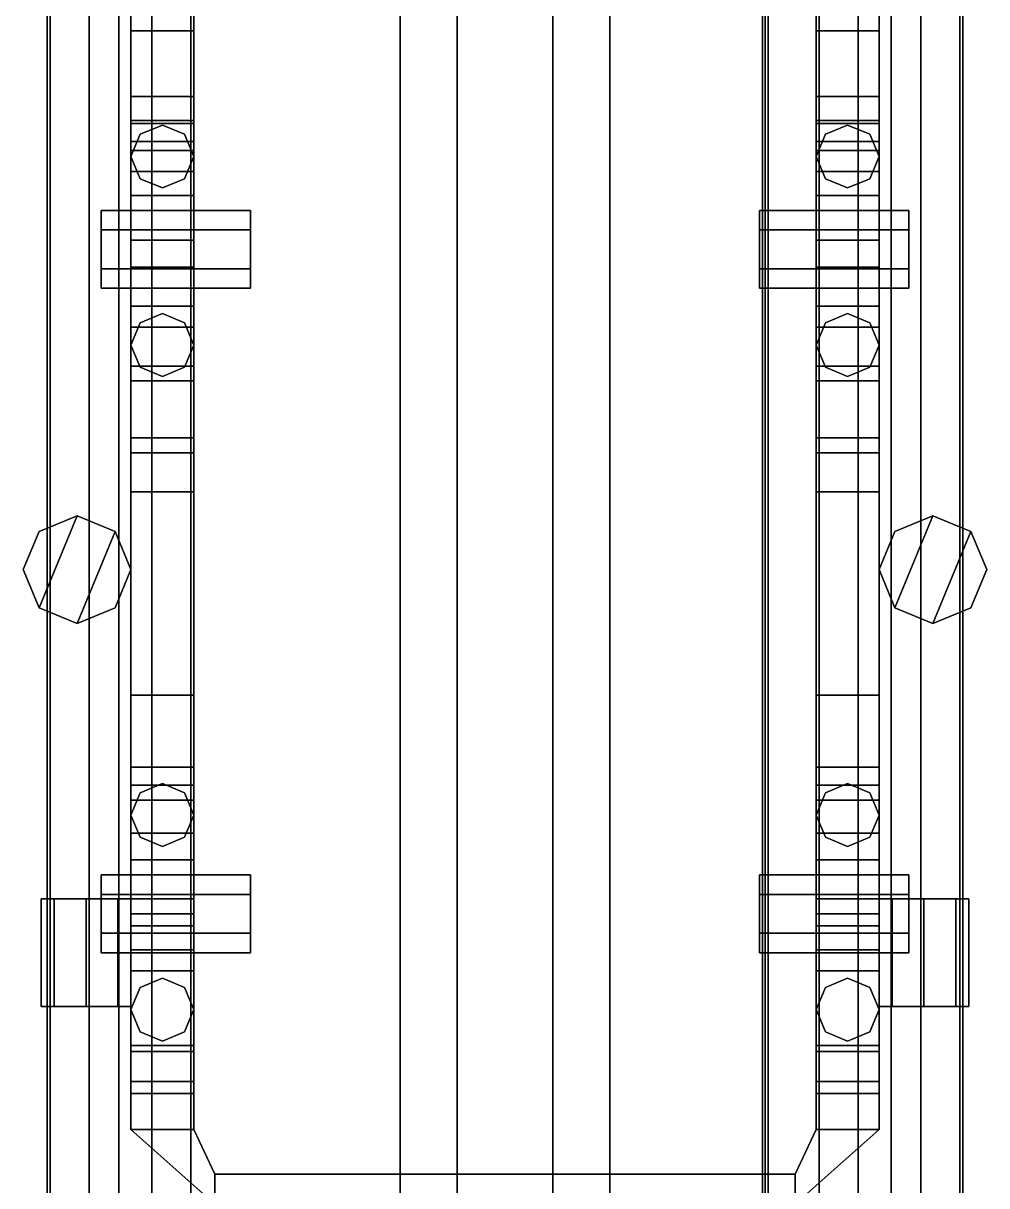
# Model space of a CAD drawing. Extents: x -1.7 to 1.7, y -9.7 to 9.6.
# Drawn here: x -1.61 to 1.61, y 2.002 to 5.885 of the extents above; entities that cross this region are included whole.
import ezdxf

# ---------------------------------------------------------------- set-up
doc = ezdxf.new("R2010")
doc.units = 0
doc.layers.get('0').update_dxf_attribs({"linetype": 'CONTINUOUS'})
doc.layers.add('BOGIE', color=5, linetype='CONTINUOUS')
doc.layers.add('ROOF', color=1, linetype='CONTINUOUS')

msp = doc.modelspace()

# ---------------------------------------------------------------- linework, layer by layer
for points in [[(-1.53, -6.93, 4.07), (-1.53, 6.88, 4.07), (-1.53, 8.67, 1.35), (-1.53, -8.72, 1.35)], [(1.53, -8.72, 1.35), (1.53, 8.67, 1.35), (1.53, 6.88, 4.07), (1.53, -6.93, 4.07)], [(-1.25, 6.89, 0.41), (-1.25, 5.77, 0.41), (-1.25, 5.86, 0.59), (-1.25, 6.79, 0.59)], [(-1.04, 5.86, 0.59), (-1.04, 5.77, 0.41), (-1.04, 6.89, 0.41), (-1.04, 6.79, 0.59)], [(1.04, 6.89, 0.41), (1.04, 5.77, 0.41), (1.04, 5.86, 0.59), (1.04, 6.79, 0.59)], [(1.25, 5.86, 0.59), (1.25, 5.77, 0.41), (1.25, 6.89, 0.41), (1.25, 6.79, 0.59)], [(-1.25, 6.79, 0.59), (-1.25, 5.86, 0.59), (-1.04, 5.86, 0.59), (-1.04, 6.79, 0.59)], [(1.04, 6.79, 0.59), (1.04, 5.86, 0.59), (1.25, 5.86, 0.59), (1.25, 6.79, 0.59)], [(-1.25, 5.77, 0.41), (-1.25, 5.6, 0.64), (-1.25, 5.55, 0.8), (-1.25, 5.86, 0.59)], [(-1.25, 5.86, 0.59), (-1.25, 5.55, 0.8), (-1.04, 5.55, 0.8), (-1.04, 5.86, 0.59)], [(-1.04, 5.55, 0.8), (-1.04, 5.6, 0.64), (-1.04, 5.77, 0.41), (-1.04, 5.86, 0.59)], [(1.04, 5.77, 0.41), (1.04, 5.6, 0.64), (1.04, 5.55, 0.8), (1.04, 5.86, 0.59)], [(1.04, 5.86, 0.59), (1.04, 5.55, 0.8), (1.25, 5.55, 0.8), (1.25, 5.86, 0.59)], [(1.25, 5.55, 0.8), (1.25, 5.6, 0.64), (1.25, 5.77, 0.41), (1.25, 5.86, 0.59)], [(-1.25, 5.6, 0.64), (-1.25, 5.52, 0.7), (-1.25, 5.49, 0.8), (-1.25, 5.55, 0.8)], [(-1.04, 5.49, 0.8), (-1.04, 5.52, 0.7), (-1.04, 5.6, 0.64), (-1.04, 5.55, 0.8)], [(1.04, 5.6, 0.64), (1.04, 5.52, 0.7), (1.04, 5.49, 0.8), (1.04, 5.55, 0.8)], [(1.25, 5.49, 0.8), (1.25, 5.52, 0.7), (1.25, 5.6, 0.64), (1.25, 5.55, 0.8)], [(-1.25, 5.56, 0.37), (-1.25, 5.31, 0.37), (-1.04, 5.31, 0.37), (-1.04, 5.56, 0.37)], [(-1.04, 5.56, 0.37), (-1.04, 5.56, 0.3), (-1.25, 5.56, 0.3), (-1.25, 5.56, 0.37)], [(-1.25, 5.56, 0.3), (-1.25, 5.31, 0.18), (-1.25, 5.31, 0.37), (-1.25, 5.56, 0.37)], [(-1.04, 5.31, 0.37), (-1.04, 5.31, 0.18), (-1.04, 5.56, 0.3), (-1.04, 5.56, 0.37)], [(1.04, 5.56, 0.3), (1.04, 5.31, 0.18), (1.04, 5.31, 0.37), (1.04, 5.56, 0.37)], [(1.25, 5.56, 0.37), (1.25, 5.56, 0.3), (1.04, 5.56, 0.3), (1.04, 5.56, 0.37)], [(1.04, 5.56, 0.37), (1.04, 5.31, 0.37), (1.25, 5.31, 0.37), (1.25, 5.56, 0.37)], [(1.25, 5.31, 0.37), (1.25, 5.31, 0.18), (1.25, 5.56, 0.3), (1.25, 5.56, 0.37)], [(-1.25, 5.55, 0.8), (-1.25, 5.49, 0.8), (-1.04, 5.49, 0.8), (-1.04, 5.55, 0.8)], [(-1.25, 5.52, 0.7), (-1.25, 5.39, 0.7), (-1.25, 5.39, 0.75), (-1.25, 5.49, 0.8)], [(-1.145, 5.545, 0.37), (-1.2192, 5.5142, 0.37), (-1.2192, 5.5142, 0.7), (-1.145, 5.545, 0.7)], [(-1.0708, 5.5142, 0.37), (-1.145, 5.545, 0.37), (-1.145, 5.545, 0.7), (-1.0708, 5.5142, 0.7)], [(-1.04, 5.39, 0.75), (-1.04, 5.39, 0.7), (-1.04, 5.52, 0.7), (-1.04, 5.49, 0.8)], [(1.04, 5.55, 0.8), (1.04, 5.49, 0.8), (1.25, 5.49, 0.8), (1.25, 5.55, 0.8)], [(1.04, 5.52, 0.7), (1.04, 5.39, 0.7), (1.04, 5.39, 0.75), (1.04, 5.49, 0.8)], [(1.145, 5.545, 0.37), (1.0708, 5.5142, 0.37), (1.0708, 5.5142, 0.7), (1.145, 5.545, 0.7)], [(1.2192, 5.5142, 0.37), (1.145, 5.545, 0.37), (1.145, 5.545, 0.7), (1.2192, 5.5142, 0.7)], [(1.25, 5.39, 0.75), (1.25, 5.39, 0.7), (1.25, 5.52, 0.7), (1.25, 5.49, 0.8)], [(-1.2192, 5.5142, 0.37), (-1.25, 5.44, 0.37), (-1.25, 5.44, 0.7), (-1.2192, 5.5142, 0.7)], [(-1.25, 5.49, 0.8), (-1.25, 5.39, 0.75), (-1.04, 5.39, 0.75), (-1.04, 5.49, 0.8)], [(-1.04, 5.44, 0.37), (-1.0708, 5.5142, 0.37), (-1.0708, 5.5142, 0.7), (-1.04, 5.44, 0.7)], [(1.0708, 5.5142, 0.37), (1.04, 5.44, 0.37), (1.04, 5.44, 0.7), (1.0708, 5.5142, 0.7)], [(1.04, 5.49, 0.8), (1.04, 5.39, 0.75), (1.25, 5.39, 0.75), (1.25, 5.49, 0.8)], [(1.25, 5.44, 0.37), (1.2192, 5.5142, 0.37), (1.2192, 5.5142, 0.7), (1.25, 5.44, 0.7)], [(-1.25, 5.44, 0.37), (-1.2192, 5.3658, 0.37), (-1.2192, 5.3658, 0.7), (-1.25, 5.44, 0.7)], [(-1.0708, 5.3658, 0.37), (-1.04, 5.44, 0.37), (-1.04, 5.44, 0.7), (-1.0708, 5.3658, 0.7)], [(1.04, 5.44, 0.37), (1.0708, 5.3658, 0.37), (1.0708, 5.3658, 0.7), (1.04, 5.44, 0.7)], [(1.2192, 5.3658, 0.37), (1.25, 5.44, 0.37), (1.25, 5.44, 0.7), (1.2192, 5.3658, 0.7)], [(-1.25, 5.39, 0.75), (-1.25, 5.39, 0.7), (-1.04, 5.39, 0.7), (-1.04, 5.39, 0.75)], [(-1.2192, 5.3658, 0.37), (-1.145, 5.335, 0.37), (-1.145, 5.335, 0.7), (-1.2192, 5.3658, 0.7)], [(-1.145, 5.335, 0.37), (-1.0708, 5.3658, 0.37), (-1.0708, 5.3658, 0.7), (-1.145, 5.335, 0.7)], [(1.04, 5.39, 0.75), (1.04, 5.39, 0.7), (1.25, 5.39, 0.7), (1.25, 5.39, 0.75)], [(1.0708, 5.3658, 0.37), (1.145, 5.335, 0.37), (1.145, 5.335, 0.7), (1.0708, 5.3658, 0.7)], [(1.145, 5.335, 0.37), (1.2192, 5.3658, 0.37), (1.2192, 5.3658, 0.7), (1.145, 5.335, 0.7)], [(-1.25, 5.31, 0.37), (-1.25, 5.16, 0.29), (-1.04, 5.16, 0.29), (-1.04, 5.31, 0.37)], [(-1.25, 5.31, 0.18), (-1.25, 5.19, 0.12), (-1.25, 5.16, 0.29), (-1.25, 5.31, 0.37)], [(-1.04, 5.16, 0.29), (-1.04, 5.19, 0.12), (-1.04, 5.31, 0.18), (-1.04, 5.31, 0.37)], [(1.04, 5.31, 0.18), (1.04, 5.19, 0.12), (1.04, 5.16, 0.29), (1.04, 5.31, 0.37)], [(1.04, 5.31, 0.37), (1.04, 5.16, 0.29), (1.25, 5.16, 0.29), (1.25, 5.31, 0.37)], [(1.25, 5.16, 0.29), (1.25, 5.19, 0.12), (1.25, 5.31, 0.18), (1.25, 5.31, 0.37)], [(-1.35, 5.195, 0.3974), (-1.35, 5.26, 0.51), (-0.85, 5.26, 0.51), (-0.85, 5.195, 0.3974)], [(-1.35, 5.195, 0.3974), (-1.35, 5.065, 0.3974), (-1.35, 5, 0.51), (-1.35, 5.26, 0.51)], [(-1.35, 5.26, 0.51), (-1.35, 5.195, 0.6226), (-0.85, 5.195, 0.6226), (-0.85, 5.26, 0.51)], [(-1.35, 5.26, 0.51), (-1.35, 5, 0.51), (-1.35, 5.065, 0.6226), (-1.35, 5.195, 0.6226)], [(0.85, 5.195, 0.3974), (0.85, 5.26, 0.51), (1.35, 5.26, 0.51), (1.35, 5.195, 0.3974)], [(0.85, 5.26, 0.51), (0.85, 5.195, 0.6226), (1.35, 5.195, 0.6226), (1.35, 5.26, 0.51)], [(1.35, 5.26, 0.51), (1.35, 5, 0.51), (1.35, 5.065, 0.3974), (1.35, 5.195, 0.3974)], [(1.35, 5.195, 0.6226), (1.35, 5.065, 0.6226), (1.35, 5, 0.51), (1.35, 5.26, 0.51)], [(-1.35, 5.065, 0.3974), (-1.35, 5.195, 0.3974), (-0.85, 5.195, 0.3974), (-0.85, 5.065, 0.3974)], [(-1.35, 5.195, 0.6226), (-1.35, 5.065, 0.6226), (-0.85, 5.065, 0.6226), (-0.85, 5.195, 0.6226)], [(-1.25, 5.19, 0.12), (-1.25, 5.05, 0.12), (-1.25, 5.07, 0.29), (-1.25, 5.16, 0.29)], [(-1.04, 5.07, 0.29), (-1.04, 5.05, 0.12), (-1.04, 5.19, 0.12), (-1.04, 5.16, 0.29)], [(0.85, 5.065, 0.3974), (0.85, 5.195, 0.3974), (1.35, 5.195, 0.3974), (1.35, 5.065, 0.3974)], [(0.85, 5.195, 0.6226), (0.85, 5.065, 0.6226), (1.35, 5.065, 0.6226), (1.35, 5.195, 0.6226)], [(1.04, 5.19, 0.12), (1.04, 5.05, 0.12), (1.04, 5.07, 0.29), (1.04, 5.16, 0.29)], [(1.25, 5.07, 0.29), (1.25, 5.05, 0.12), (1.25, 5.19, 0.12), (1.25, 5.16, 0.29)], [(-1.25, 5.16, 0.29), (-1.25, 5.07, 0.29), (-1.04, 5.07, 0.29), (-1.04, 5.16, 0.29)], [(1.04, 5.16, 0.29), (1.04, 5.07, 0.29), (1.25, 5.07, 0.29), (1.25, 5.16, 0.29)], [(-1.35, 5, 0.51), (-1.35, 5.065, 0.3974), (-0.85, 5.065, 0.3974), (-0.85, 5, 0.51)], [(-1.35, 5.065, 0.6226), (-1.35, 5, 0.51), (-0.85, 5, 0.51), (-0.85, 5.065, 0.6226)], [(-1.25, 5.07, 0.29), (-1.25, 4.94, 0.37), (-1.04, 4.94, 0.37), (-1.04, 5.07, 0.29)], [(-1.25, 5.05, 0.12), (-1.25, 4.84, 0.23), (-1.25, 4.94, 0.37), (-1.25, 5.07, 0.29)], [(-1.04, 4.94, 0.37), (-1.04, 4.84, 0.23), (-1.04, 5.05, 0.12), (-1.04, 5.07, 0.29)], [(0.85, 5, 0.51), (0.85, 5.065, 0.3974), (1.35, 5.065, 0.3974), (1.35, 5, 0.51)], [(0.85, 5.065, 0.6226), (0.85, 5, 0.51), (1.35, 5, 0.51), (1.35, 5.065, 0.6226)], [(1.04, 5.05, 0.12), (1.04, 4.84, 0.23), (1.04, 4.94, 0.37), (1.04, 5.07, 0.29)], [(1.04, 5.07, 0.29), (1.04, 4.94, 0.37), (1.25, 4.94, 0.37), (1.25, 5.07, 0.29)], [(1.25, 4.94, 0.37), (1.25, 4.84, 0.23), (1.25, 5.05, 0.12), (1.25, 5.07, 0.29)], [(-1.25, 4.94, 0.37), (-1.25, 4.69, 0.37), (-1.04, 4.69, 0.37), (-1.04, 4.94, 0.37)], [(-1.25, 4.84, 0.23), (-1.25, 4.69, 0.23), (-1.25, 4.69, 0.37), (-1.25, 4.94, 0.37)], [(-1.04, 4.69, 0.37), (-1.04, 4.69, 0.23), (-1.04, 4.84, 0.23), (-1.04, 4.94, 0.37)], [(1.04, 4.84, 0.23), (1.04, 4.69, 0.23), (1.04, 4.69, 0.37), (1.04, 4.94, 0.37)], [(1.04, 4.94, 0.37), (1.04, 4.69, 0.37), (1.25, 4.69, 0.37), (1.25, 4.94, 0.37)], [(1.25, 4.69, 0.37), (1.25, 4.69, 0.23), (1.25, 4.84, 0.23), (1.25, 4.94, 0.37)], [(-1.145, 4.915, 0.37), (-1.2192, 4.8842, 0.37), (-1.2192, 4.8842, 0.57), (-1.145, 4.915, 0.57)], [(-1.0708, 4.8842, 0.37), (-1.145, 4.915, 0.37), (-1.145, 4.915, 0.57), (-1.0708, 4.8842, 0.57)], [(1.145, 4.915, 0.37), (1.0708, 4.8842, 0.37), (1.0708, 4.8842, 0.57), (1.145, 4.915, 0.57)], [(1.2192, 4.8842, 0.37), (1.145, 4.915, 0.37), (1.145, 4.915, 0.57), (1.2192, 4.8842, 0.57)], [(-1.2192, 4.8842, 0.37), (-1.25, 4.81, 0.37), (-1.25, 4.81, 0.57), (-1.2192, 4.8842, 0.57)], [(-1.04, 4.87, 0.63), (-1.04, 4.87, 0.57), (-1.25, 4.87, 0.57), (-1.25, 4.87, 0.63)], [(-1.04, 4.74, 0.69), (-1.04, 4.87, 0.63), (-1.25, 4.87, 0.63), (-1.25, 4.74, 0.69)], [(-1.25, 4.87, 0.63), (-1.25, 4.87, 0.57), (-1.25, 4.71, 0.57), (-1.25, 4.74, 0.69)], [(-1.04, 4.81, 0.37), (-1.0708, 4.8842, 0.37), (-1.0708, 4.8842, 0.57), (-1.04, 4.81, 0.57)], [(-1.04, 4.71, 0.57), (-1.04, 4.87, 0.57), (-1.04, 4.87, 0.63), (-1.04, 4.74, 0.69)], [(1.0708, 4.8842, 0.37), (1.04, 4.81, 0.37), (1.04, 4.81, 0.57), (1.0708, 4.8842, 0.57)], [(1.25, 4.74, 0.69), (1.25, 4.87, 0.63), (1.04, 4.87, 0.63), (1.04, 4.74, 0.69)], [(1.25, 4.87, 0.63), (1.25, 4.87, 0.57), (1.04, 4.87, 0.57), (1.04, 4.87, 0.63)], [(1.04, 4.87, 0.63), (1.04, 4.87, 0.57), (1.04, 4.71, 0.57), (1.04, 4.74, 0.69)], [(1.25, 4.81, 0.37), (1.2192, 4.8842, 0.37), (1.2192, 4.8842, 0.57), (1.25, 4.81, 0.57)], [(1.25, 4.71, 0.57), (1.25, 4.87, 0.57), (1.25, 4.87, 0.63), (1.25, 4.74, 0.69)], [(-1.25, 4.81, 0.37), (-1.2192, 4.7358, 0.37), (-1.2192, 4.7358, 0.57), (-1.25, 4.81, 0.57)], [(-1.0708, 4.7358, 0.37), (-1.04, 4.81, 0.37), (-1.04, 4.81, 0.57), (-1.0708, 4.7358, 0.57)], [(1.04, 4.81, 0.37), (1.0708, 4.7358, 0.37), (1.0708, 4.7358, 0.57), (1.04, 4.81, 0.57)], [(1.2192, 4.7358, 0.37), (1.25, 4.81, 0.37), (1.25, 4.81, 0.57), (1.2192, 4.7358, 0.57)], [(-1.25, 4.74, 0.69), (-1.25, 4.71, 0.57), (-1.25, 4.59, 0.38), (-1.25, 4.45, 0.56)], [(-1.04, 4.45, 0.56), (-1.04, 4.74, 0.69), (-1.25, 4.74, 0.69), (-1.25, 4.45, 0.56)], [(-1.04, 4.59, 0.38), (-1.04, 4.71, 0.57), (-1.04, 4.74, 0.69), (-1.04, 4.45, 0.56)], [(1.04, 4.74, 0.69), (1.04, 4.71, 0.57), (1.04, 4.59, 0.38), (1.04, 4.45, 0.56)], [(1.25, 4.45, 0.56), (1.25, 4.74, 0.69), (1.04, 4.74, 0.69), (1.04, 4.45, 0.56)], [(1.25, 4.59, 0.38), (1.25, 4.71, 0.57), (1.25, 4.74, 0.69), (1.25, 4.45, 0.56)], [(-1.2192, 4.7358, 0.37), (-1.145, 4.705, 0.37), (-1.145, 4.705, 0.57), (-1.2192, 4.7358, 0.57)], [(-1.145, 4.705, 0.37), (-1.0708, 4.7358, 0.37), (-1.0708, 4.7358, 0.57), (-1.145, 4.705, 0.57)], [(1.0708, 4.7358, 0.37), (1.145, 4.705, 0.37), (1.145, 4.705, 0.57), (1.0708, 4.7358, 0.57)], [(1.145, 4.705, 0.37), (1.2192, 4.7358, 0.37), (1.2192, 4.7358, 0.57), (1.145, 4.705, 0.57)], [(-1.25, 4.69, 0.37), (-1.25, 4.69, 0.23), (-1.04, 4.69, 0.23), (-1.04, 4.69, 0.37)], [(1.04, 4.69, 0.37), (1.04, 4.69, 0.23), (1.25, 4.69, 0.23), (1.25, 4.69, 0.37)], [(-1.25, 4.45, 0.56), (-1.25, 4.59, 0.38), (-1.25, 3.47, 0.38), (-1.25, 3.64, 0.56)], [(-1.04, 3.47, 0.38), (-1.04, 4.59, 0.38), (-1.04, 4.45, 0.56), (-1.04, 3.64, 0.56)], [(1.04, 4.45, 0.56), (1.04, 4.59, 0.38), (1.04, 3.47, 0.38), (1.04, 3.64, 0.56)], [(1.25, 3.47, 0.38), (1.25, 4.59, 0.38), (1.25, 4.45, 0.56), (1.25, 3.64, 0.56)], [(-1.04, 3.64, 0.56), (-1.04, 4.45, 0.56), (-1.25, 4.45, 0.56), (-1.25, 3.64, 0.56)], [(1.25, 3.64, 0.56), (1.25, 4.45, 0.56), (1.04, 4.45, 0.56), (1.04, 3.64, 0.56)], [(-1.25, 3.64, 0.56), (-1.25, 3.47, 0.38), (-1.25, 3.34, 0.55), (-1.25, 3.4, 0.68)], [(-1.04, 3.4, 0.68), (-1.04, 3.64, 0.56), (-1.25, 3.64, 0.56), (-1.25, 3.4, 0.68)], [(-1.04, 3.34, 0.55), (-1.04, 3.47, 0.38), (-1.04, 3.64, 0.56), (-1.04, 3.4, 0.68)], [(1.04, 3.64, 0.56), (1.04, 3.47, 0.38), (1.04, 3.34, 0.55), (1.04, 3.4, 0.68)], [(1.25, 3.4, 0.68), (1.25, 3.64, 0.56), (1.04, 3.64, 0.56), (1.04, 3.4, 0.68)], [(1.25, 3.34, 0.55), (1.25, 3.47, 0.38), (1.25, 3.64, 0.56), (1.25, 3.4, 0.68)], [(-1.04, 3.29, 0.68), (-1.04, 3.4, 0.68), (-1.25, 3.4, 0.68), (-1.25, 3.29, 0.68)], [(-1.25, 3.4, 0.68), (-1.25, 3.34, 0.55), (-1.25, 3.18, 0.55), (-1.25, 3.29, 0.68)], [(-1.04, 3.18, 0.55), (-1.04, 3.34, 0.55), (-1.04, 3.4, 0.68), (-1.04, 3.29, 0.68)], [(1.25, 3.29, 0.68), (1.25, 3.4, 0.68), (1.04, 3.4, 0.68), (1.04, 3.29, 0.68)], [(1.04, 3.4, 0.68), (1.04, 3.34, 0.55), (1.04, 3.18, 0.55), (1.04, 3.29, 0.68)], [(1.25, 3.18, 0.55), (1.25, 3.34, 0.55), (1.25, 3.4, 0.68), (1.25, 3.29, 0.68)], [(-1.25, 3.34, 0.37), (-1.25, 3.34, 0.23), (-1.25, 3.19, 0.23), (-1.25, 3.09, 0.37)], [(-1.04, 3.34, 0.37), (-1.04, 3.34, 0.23), (-1.25, 3.34, 0.23), (-1.25, 3.34, 0.37)], [(-1.04, 3.09, 0.37), (-1.04, 3.34, 0.37), (-1.25, 3.34, 0.37), (-1.25, 3.09, 0.37)], [(-1.145, 3.345, 0.37), (-1.2192, 3.3142, 0.37), (-1.2192, 3.3142, 0.55), (-1.145, 3.345, 0.55)], [(-1.0708, 3.3142, 0.37), (-1.145, 3.345, 0.37), (-1.145, 3.345, 0.55), (-1.0708, 3.3142, 0.55)], [(-1.04, 3.19, 0.23), (-1.04, 3.34, 0.23), (-1.04, 3.34, 0.37), (-1.04, 3.09, 0.37)], [(1.25, 3.09, 0.37), (1.25, 3.34, 0.37), (1.04, 3.34, 0.37), (1.04, 3.09, 0.37)], [(1.25, 3.34, 0.37), (1.25, 3.34, 0.23), (1.04, 3.34, 0.23), (1.04, 3.34, 0.37)], [(1.04, 3.34, 0.37), (1.04, 3.34, 0.23), (1.04, 3.19, 0.23), (1.04, 3.09, 0.37)], [(1.145, 3.345, 0.37), (1.0708, 3.3142, 0.37), (1.0708, 3.3142, 0.55), (1.145, 3.345, 0.55)], [(1.2192, 3.3142, 0.37), (1.145, 3.345, 0.37), (1.145, 3.345, 0.55), (1.2192, 3.3142, 0.55)], [(1.25, 3.19, 0.23), (1.25, 3.34, 0.23), (1.25, 3.34, 0.37), (1.25, 3.09, 0.37)], [(-1.2192, 3.3142, 0.37), (-1.25, 3.24, 0.37), (-1.25, 3.24, 0.55), (-1.2192, 3.3142, 0.55)], [(-1.04, 3.24, 0.37), (-1.0708, 3.3142, 0.37), (-1.0708, 3.3142, 0.55), (-1.04, 3.24, 0.55)], [(1.0708, 3.3142, 0.37), (1.04, 3.24, 0.37), (1.04, 3.24, 0.55), (1.0708, 3.3142, 0.55)], [(1.25, 3.24, 0.37), (1.2192, 3.3142, 0.37), (1.2192, 3.3142, 0.55), (1.25, 3.24, 0.55)], [(-1.04, 3.18, 0.62), (-1.04, 3.29, 0.68), (-1.25, 3.29, 0.68), (-1.25, 3.18, 0.62)], [(-1.25, 3.29, 0.68), (-1.25, 3.18, 0.55), (-1.25, 3.18, 0.55), (-1.25, 3.18, 0.62)], [(-1.04, 3.18, 0.55), (-1.04, 3.18, 0.55), (-1.04, 3.29, 0.68), (-1.04, 3.18, 0.62)], [(1.25, 3.18, 0.62), (1.25, 3.29, 0.68), (1.04, 3.29, 0.68), (1.04, 3.18, 0.62)], [(1.04, 3.29, 0.68), (1.04, 3.18, 0.55), (1.04, 3.18, 0.55), (1.04, 3.18, 0.62)], [(1.25, 3.18, 0.55), (1.25, 3.18, 0.55), (1.25, 3.29, 0.68), (1.25, 3.18, 0.62)], [(-1.25, 3.24, 0.37), (-1.2192, 3.1658, 0.37), (-1.2192, 3.1658, 0.55), (-1.25, 3.24, 0.55)], [(-1.0708, 3.1658, 0.37), (-1.04, 3.24, 0.37), (-1.04, 3.24, 0.55), (-1.0708, 3.1658, 0.55)], [(1.04, 3.24, 0.37), (1.0708, 3.1658, 0.37), (1.0708, 3.1658, 0.55), (1.04, 3.24, 0.55)], [(1.2192, 3.1658, 0.37), (1.25, 3.24, 0.37), (1.25, 3.24, 0.55), (1.2192, 3.1658, 0.55)], [(-1.25, 3.09, 0.37), (-1.25, 3.19, 0.23), (-1.25, 2.98, 0.12), (-1.25, 2.96, 0.29)], [(-1.04, 2.98, 0.12), (-1.04, 3.19, 0.23), (-1.04, 3.09, 0.37), (-1.04, 2.96, 0.29)], [(1.04, 3.09, 0.37), (1.04, 3.19, 0.23), (1.04, 2.98, 0.12), (1.04, 2.96, 0.29)], [(1.25, 2.98, 0.12), (1.25, 3.19, 0.23), (1.25, 3.09, 0.37), (1.25, 2.96, 0.29)], [(-1.25, 3.18, 0.62), (-1.25, 3.18, 0.55), (-1.04, 3.18, 0.55), (-1.04, 3.18, 0.62)], [(-1.2192, 3.1658, 0.37), (-1.145, 3.135, 0.37), (-1.145, 3.135, 0.55), (-1.2192, 3.1658, 0.55)], [(-1.145, 3.135, 0.37), (-1.0708, 3.1658, 0.37), (-1.0708, 3.1658, 0.55), (-1.145, 3.135, 0.55)], [(1.04, 3.18, 0.62), (1.04, 3.18, 0.55), (1.25, 3.18, 0.55), (1.25, 3.18, 0.62)], [(1.0708, 3.1658, 0.37), (1.145, 3.135, 0.37), (1.145, 3.135, 0.55), (1.0708, 3.1658, 0.55)], [(1.145, 3.135, 0.37), (1.2192, 3.1658, 0.37), (1.2192, 3.1658, 0.55), (1.145, 3.135, 0.55)], [(-1.04, 2.96, 0.29), (-1.04, 3.09, 0.37), (-1.25, 3.09, 0.37), (-1.25, 2.96, 0.29)], [(1.25, 2.96, 0.29), (1.25, 3.09, 0.37), (1.04, 3.09, 0.37), (1.04, 2.96, 0.29)], [(-1.35, 2.975, 0.3974), (-1.35, 2.845, 0.3974), (-1.35, 2.78, 0.51), (-1.35, 3.04, 0.51)], [(-1.35, 2.975, 0.3974), (-1.35, 3.04, 0.51), (-0.85, 3.04, 0.51), (-0.85, 2.975, 0.3974)], [(-1.35, 3.04, 0.51), (-1.35, 2.78, 0.51), (-1.35, 2.845, 0.6226), (-1.35, 2.975, 0.6226)], [(-1.35, 3.04, 0.51), (-1.35, 2.975, 0.6226), (-0.85, 2.975, 0.6226), (-0.85, 3.04, 0.51)], [(0.85, 2.975, 0.3974), (0.85, 3.04, 0.51), (1.35, 3.04, 0.51), (1.35, 2.975, 0.3974)], [(0.85, 3.04, 0.51), (0.85, 2.975, 0.6226), (1.35, 2.975, 0.6226), (1.35, 3.04, 0.51)], [(1.35, 3.04, 0.51), (1.35, 2.78, 0.51), (1.35, 2.845, 0.3974), (1.35, 2.975, 0.3974)], [(1.35, 2.975, 0.6226), (1.35, 2.845, 0.6226), (1.35, 2.78, 0.51), (1.35, 3.04, 0.51)], [(-1.35, 2.845, 0.3974), (-1.35, 2.975, 0.3974), (-0.85, 2.975, 0.3974), (-0.85, 2.845, 0.3974)], [(-1.35, 2.975, 0.6226), (-1.35, 2.845, 0.6226), (-0.85, 2.845, 0.6226), (-0.85, 2.975, 0.6226)], [(-1.25, 2.96, 0.29), (-1.25, 2.98, 0.12), (-1.25, 2.84, 0.12), (-1.25, 2.87, 0.29)], [(-1.04, 2.87, 0.29), (-1.04, 2.96, 0.29), (-1.25, 2.96, 0.29), (-1.25, 2.87, 0.29)], [(-1.04, 2.84, 0.12), (-1.04, 2.98, 0.12), (-1.04, 2.96, 0.29), (-1.04, 2.87, 0.29)], [(0.85, 2.845, 0.3974), (0.85, 2.975, 0.3974), (1.35, 2.975, 0.3974), (1.35, 2.845, 0.3974)], [(0.85, 2.975, 0.6226), (0.85, 2.845, 0.6226), (1.35, 2.845, 0.6226), (1.35, 2.975, 0.6226)], [(1.04, 2.96, 0.29), (1.04, 2.98, 0.12), (1.04, 2.84, 0.12), (1.04, 2.87, 0.29)], [(1.25, 2.87, 0.29), (1.25, 2.96, 0.29), (1.04, 2.96, 0.29), (1.04, 2.87, 0.29)], [(1.25, 2.84, 0.12), (1.25, 2.98, 0.12), (1.25, 2.96, 0.29), (1.25, 2.87, 0.29)], [(-1.35, 2.78, 0.51), (-1.35, 2.845, 0.3974), (-0.85, 2.845, 0.3974), (-0.85, 2.78, 0.51)], [(-1.35, 2.845, 0.6226), (-1.35, 2.78, 0.51), (-0.85, 2.78, 0.51), (-0.85, 2.845, 0.6226)], [(-1.04, 2.72, 0.37), (-1.04, 2.87, 0.29), (-1.25, 2.87, 0.29), (-1.25, 2.72, 0.37)], [(-1.25, 2.87, 0.29), (-1.25, 2.84, 0.12), (-1.25, 2.72, 0.18), (-1.25, 2.72, 0.37)], [(-1.04, 2.72, 0.18), (-1.04, 2.84, 0.12), (-1.04, 2.87, 0.29), (-1.04, 2.72, 0.37)], [(0.85, 2.78, 0.51), (0.85, 2.845, 0.3974), (1.35, 2.845, 0.3974), (1.35, 2.78, 0.51)], [(0.85, 2.845, 0.6226), (0.85, 2.78, 0.51), (1.35, 2.78, 0.51), (1.35, 2.845, 0.6226)], [(1.25, 2.72, 0.37), (1.25, 2.87, 0.29), (1.04, 2.87, 0.29), (1.04, 2.72, 0.37)], [(1.04, 2.87, 0.29), (1.04, 2.84, 0.12), (1.04, 2.72, 0.18), (1.04, 2.72, 0.37)], [(1.25, 2.72, 0.18), (1.25, 2.84, 0.12), (1.25, 2.87, 0.29), (1.25, 2.72, 0.37)], [(-1.04, 2.47, 0.37), (-1.04, 2.72, 0.37), (-1.25, 2.72, 0.37), (-1.25, 2.47, 0.37)], [(-1.25, 2.72, 0.37), (-1.25, 2.72, 0.18), (-1.25, 2.47, 0.3), (-1.25, 2.47, 0.37)], [(-1.04, 2.47, 0.3), (-1.04, 2.72, 0.18), (-1.04, 2.72, 0.37), (-1.04, 2.47, 0.37)], [(1.04, 2.72, 0.37), (1.04, 2.72, 0.18), (1.04, 2.47, 0.3), (1.04, 2.47, 0.37)], [(1.25, 2.47, 0.37), (1.25, 2.72, 0.37), (1.04, 2.72, 0.37), (1.04, 2.47, 0.37)], [(1.25, 2.47, 0.3), (1.25, 2.72, 0.18), (1.25, 2.72, 0.37), (1.25, 2.47, 0.37)], [(-1.145, 2.695, 0.37), (-1.2192, 2.6642, 0.37), (-1.2192, 2.6642, 0.74), (-1.145, 2.695, 0.74)], [(-1.0708, 2.6642, 0.37), (-1.145, 2.695, 0.37), (-1.145, 2.695, 0.74), (-1.0708, 2.6642, 0.74)], [(1.145, 2.695, 0.37), (1.0708, 2.6642, 0.37), (1.0708, 2.6642, 0.74), (1.145, 2.695, 0.74)], [(1.2192, 2.6642, 0.37), (1.145, 2.695, 0.37), (1.145, 2.695, 0.74), (1.2192, 2.6642, 0.74)], [(-1.2192, 2.6642, 0.37), (-1.25, 2.59, 0.37), (-1.25, 2.59, 0.74), (-1.2192, 2.6642, 0.74)], [(-1.04, 2.59, 0.37), (-1.0708, 2.6642, 0.37), (-1.0708, 2.6642, 0.74), (-1.04, 2.59, 0.74)], [(1.0708, 2.6642, 0.37), (1.04, 2.59, 0.37), (1.04, 2.59, 0.74), (1.0708, 2.6642, 0.74)], [(1.25, 2.59, 0.37), (1.2192, 2.6642, 0.37), (1.2192, 2.6642, 0.74), (1.25, 2.59, 0.74)], [(-1.25, 2.59, 0.37), (-1.2192, 2.5158, 0.37), (-1.2192, 2.5158, 0.74), (-1.25, 2.59, 0.74)], [(-1.0708, 2.5158, 0.37), (-1.04, 2.59, 0.37), (-1.04, 2.59, 0.74), (-1.0708, 2.5158, 0.74)], [(1.04, 2.59, 0.37), (1.0708, 2.5158, 0.37), (1.0708, 2.5158, 0.74), (1.04, 2.59, 0.74)], [(1.2192, 2.5158, 0.37), (1.25, 2.59, 0.37), (1.25, 2.59, 0.74), (1.2192, 2.5158, 0.74)], [(-1.2192, 2.5158, 0.37), (-1.145, 2.485, 0.37), (-1.145, 2.485, 0.74), (-1.2192, 2.5158, 0.74)], [(-1.145, 2.485, 0.37), (-1.0708, 2.5158, 0.37), (-1.0708, 2.5158, 0.74), (-1.145, 2.485, 0.74)], [(1.0708, 2.5158, 0.37), (1.145, 2.485, 0.37), (1.145, 2.485, 0.74), (1.0708, 2.5158, 0.74)], [(1.145, 2.485, 0.37), (1.2192, 2.5158, 0.37), (1.2192, 2.5158, 0.74), (1.145, 2.485, 0.74)], [(-1.25, 2.47, 0.37), (-1.25, 2.47, 0.3), (-1.04, 2.47, 0.3), (-1.04, 2.47, 0.37)], [(1.04, 2.47, 0.37), (1.04, 2.47, 0.3), (1.25, 2.47, 0.3), (1.25, 2.47, 0.37)]]:
    msp.add_3dface(points)
at = {"layer": 'BOGIE'}
for points in [[(-1.25, 6.85, 0.94), (-1.25, 5.91, 0.72), (-1.25, 5.64, 1.23), (-1.25, 7.51, 1.23)], [(-1.25, 7.51, 1.23), (-1.25, 5.64, 1.23), (-1.04, 5.64, 1.23), (-1.04, 7.51, 1.23)], [(-1.04, 5.64, 1.23), (-1.04, 5.91, 0.72), (-1.04, 6.85, 0.94), (-1.04, 7.51, 1.23)], [(1.04, 6.85, 0.94), (1.04, 5.91, 0.72), (1.04, 5.64, 1.23), (1.04, 7.51, 1.23)], [(1.04, 7.51, 1.23), (1.04, 5.64, 1.23), (1.25, 5.64, 1.23), (1.25, 7.51, 1.23)], [(1.25, 5.64, 1.23), (1.25, 5.91, 0.72), (1.25, 6.85, 0.94), (1.25, 7.51, 1.23)], [(-1.25, 5.91, 0.72), (-1.25, 5.57, 0.79), (-1.25, 5.43, 0.94), (-1.25, 5.64, 1.23)], [(-1.04, 5.43, 0.94), (-1.04, 5.57, 0.79), (-1.04, 5.91, 0.72), (-1.04, 5.64, 1.23)], [(1.04, 5.91, 0.72), (1.04, 5.57, 0.79), (1.04, 5.43, 0.94), (1.04, 5.64, 1.23)], [(1.25, 5.43, 0.94), (1.25, 5.57, 0.79), (1.25, 5.91, 0.72), (1.25, 5.64, 1.23)], [(-1.25, 5.64, 1.23), (-1.25, 5.43, 0.94), (-1.25, 4.5, 1.3), (-1.25, 5.46, 1.3)], [(-1.04, 5.46, 1.3), (-1.04, 5.64, 1.23), (-1.25, 5.64, 1.23), (-1.25, 5.46, 1.3)], [(-1.04, 4.5, 1.3), (-1.04, 5.43, 0.94), (-1.04, 5.64, 1.23), (-1.04, 5.46, 1.3)], [(1.04, 5.64, 1.23), (1.04, 5.43, 0.94), (1.04, 4.5, 1.3), (1.04, 5.46, 1.3)], [(1.25, 5.46, 1.3), (1.25, 5.64, 1.23), (1.04, 5.64, 1.23), (1.04, 5.46, 1.3)], [(1.25, 4.5, 1.3), (1.25, 5.43, 0.94), (1.25, 5.64, 1.23), (1.25, 5.46, 1.3)], [(-1.25, 5.46, 1.3), (-1.25, 4.5, 1.3), (-1.04, 4.5, 1.3), (-1.04, 5.46, 1.3)], [(1.04, 5.46, 1.3), (1.04, 4.5, 1.3), (1.25, 4.5, 1.3), (1.25, 5.46, 1.3)], [(-1.25, 5.43, 0.94), (-1.25, 4.46, 0.94), (-1.25, 4.32, 1.23), (-1.25, 4.5, 1.3)], [(-1.04, 4.32, 1.23), (-1.04, 4.46, 0.94), (-1.04, 5.43, 0.94), (-1.04, 4.5, 1.3)], [(1.04, 5.43, 0.94), (1.04, 4.46, 0.94), (1.04, 4.32, 1.23), (1.04, 4.5, 1.3)], [(1.25, 4.32, 1.23), (1.25, 4.46, 0.94), (1.25, 5.43, 0.94), (1.25, 4.5, 1.3)], [(-1.25, 4.5, 1.3), (-1.25, 4.32, 1.23), (-1.04, 4.32, 1.23), (-1.04, 4.5, 1.3)], [(1.04, 4.5, 1.3), (1.04, 4.32, 1.23), (1.25, 4.32, 1.23), (1.25, 4.5, 1.3)], [(-1.25, 4.46, 0.94), (-1.25, 3.5, 0.94), (-1.25, 2.91, 1.23), (-1.25, 4.32, 1.23)], [(-1.25, 4.22, 0.64), (-1.25, 3.87, 0.64), (-1.25, 3.5, 0.94), (-1.25, 4.46, 0.94)], [(-1.04, 2.91, 1.23), (-1.04, 3.5, 0.94), (-1.04, 4.46, 0.94), (-1.04, 4.32, 1.23)], [(-1.04, 3.5, 0.94), (-1.04, 3.87, 0.64), (-1.04, 4.22, 0.64), (-1.04, 4.46, 0.94)], [(1.04, 4.46, 0.94), (1.04, 3.5, 0.94), (1.04, 2.91, 1.23), (1.04, 4.32, 1.23)], [(1.04, 4.22, 0.64), (1.04, 3.87, 0.64), (1.04, 3.5, 0.94), (1.04, 4.46, 0.94)], [(1.25, 2.91, 1.23), (1.25, 3.5, 0.94), (1.25, 4.46, 0.94), (1.25, 4.32, 1.23)], [(1.25, 3.5, 0.94), (1.25, 3.87, 0.64), (1.25, 4.22, 0.64), (1.25, 4.46, 0.94)], [(-1.25, 4.32, 1.23), (-1.25, 2.91, 1.23), (-1.04, 2.91, 1.23), (-1.04, 4.32, 1.23)], [(1.04, 4.32, 1.23), (1.04, 2.91, 1.23), (1.25, 2.91, 1.23), (1.25, 4.32, 1.23)], [(-1.5573, 4.1873, 0.81), (-1.61, 4.06, 0.81), (-1.5573, 3.9327, 0.81), (-1.43, 4.24, 0.81)], [(-1.5573, 4.1873, 0.81), (-1.43, 4.24, 0.81), (-1.43, 4.24, 0.5), (-1.5573, 4.1873, 0.5)], [(-1.43, 4.24, 0.81), (-1.5573, 3.9327, 0.81), (-1.43, 3.88, 0.81), (-1.3027, 4.1873, 0.81)], [(-1.43, 4.24, 0.81), (-1.3027, 4.1873, 0.81), (-1.3027, 4.1873, 0.5), (-1.43, 4.24, 0.5)], [(1.3027, 4.1873, 0.81), (1.25, 4.06, 0.81), (1.3027, 3.9327, 0.81), (1.43, 4.24, 0.81)], [(1.43, 4.24, 0.81), (1.3027, 3.9327, 0.81), (1.43, 3.88, 0.81), (1.5573, 4.1873, 0.81)], [(1.3027, 4.1873, 0.81), (1.43, 4.24, 0.81), (1.43, 4.24, 0.5), (1.3027, 4.1873, 0.5)], [(1.43, 4.24, 0.81), (1.5573, 4.1873, 0.81), (1.5573, 4.1873, 0.5), (1.43, 4.24, 0.5)], [(-1.61, 4.06, 0.81), (-1.5573, 4.1873, 0.81), (-1.5573, 4.1873, 0.5), (-1.61, 4.06, 0.5)], [(-1.3027, 4.1873, 0.81), (-1.43, 3.88, 0.81), (-1.3027, 3.9327, 0.81), (-1.25, 4.06, 0.81)], [(-1.3027, 4.1873, 0.81), (-1.25, 4.06, 0.81), (-1.25, 4.06, 0.5), (-1.3027, 4.1873, 0.5)], [(1.25, 4.06, 0.81), (1.3027, 4.1873, 0.81), (1.3027, 4.1873, 0.5), (1.25, 4.06, 0.5)], [(1.5573, 4.1873, 0.81), (1.43, 3.88, 0.81), (1.5573, 3.9327, 0.81), (1.61, 4.06, 0.81)], [(1.5573, 4.1873, 0.81), (1.61, 4.06, 0.81), (1.61, 4.06, 0.5), (1.5573, 4.1873, 0.5)], [(-1.5573, 3.9327, 0.81), (-1.61, 4.06, 0.81), (-1.61, 4.06, 0.5), (-1.5573, 3.9327, 0.5)], [(-1.25, 4.06, 0.81), (-1.3027, 3.9327, 0.81), (-1.3027, 3.9327, 0.5), (-1.25, 4.06, 0.5)], [(1.3027, 3.9327, 0.81), (1.25, 4.06, 0.81), (1.25, 4.06, 0.5), (1.3027, 3.9327, 0.5)], [(1.61, 4.06, 0.81), (1.5573, 3.9327, 0.81), (1.5573, 3.9327, 0.5), (1.61, 4.06, 0.5)], [(-1.43, 3.88, 0.81), (-1.5573, 3.9327, 0.81), (-1.5573, 3.9327, 0.5), (-1.43, 3.88, 0.5)], [(-1.3027, 3.9327, 0.81), (-1.43, 3.88, 0.81), (-1.43, 3.88, 0.5), (-1.3027, 3.9327, 0.5)], [(1.43, 3.88, 0.81), (1.3027, 3.9327, 0.81), (1.3027, 3.9327, 0.5), (1.43, 3.88, 0.5)], [(1.5573, 3.9327, 0.81), (1.43, 3.88, 0.81), (1.43, 3.88, 0.5), (1.5573, 3.9327, 0.5)], [(-1.25, 3.5, 0.94), (-1.25, 2.95, 0.94), (-1.25, 2.79, 1.19), (-1.25, 2.91, 1.23)], [(-1.04, 2.79, 1.19), (-1.04, 2.95, 0.94), (-1.04, 3.5, 0.94), (-1.04, 2.91, 1.23)], [(1.04, 3.5, 0.94), (1.04, 2.95, 0.94), (1.04, 2.79, 1.19), (1.04, 2.91, 1.23)], [(1.25, 2.79, 1.19), (1.25, 2.95, 0.94), (1.25, 3.5, 0.94), (1.25, 2.91, 1.23)], [(-1.2939, 2.96, 1.0961), (-1.55, 2.96, 0.99), (-1.5061, 2.96, 1.0961), (-1.4, 2.96, 1.14)], [(-1.25, 2.96, 0.99), (-1.5061, 2.96, 0.8839), (-1.55, 2.96, 0.99), (-1.2939, 2.96, 1.0961)], [(-1.5061, 2.6, 0.8839), (-1.55, 2.6, 0.99), (-1.55, 2.96, 0.99), (-1.5061, 2.96, 0.8839)], [(-1.55, 2.6, 0.99), (-1.5061, 2.6, 1.0961), (-1.5061, 2.96, 1.0961), (-1.55, 2.96, 0.99)], [(-1.2939, 2.96, 0.8839), (-1.4, 2.96, 0.84), (-1.5061, 2.96, 0.8839), (-1.25, 2.96, 0.99)], [(-1.4, 2.6, 0.84), (-1.5061, 2.6, 0.8839), (-1.5061, 2.96, 0.8839), (-1.4, 2.96, 0.84)], [(-1.5061, 2.6, 1.0961), (-1.4, 2.6, 1.14), (-1.4, 2.96, 1.14), (-1.5061, 2.96, 1.0961)], [(-1.2939, 2.6, 0.8839), (-1.4, 2.6, 0.84), (-1.4, 2.96, 0.84), (-1.2939, 2.96, 0.8839)], [(-1.4, 2.6, 1.14), (-1.2939, 2.6, 1.0961), (-1.2939, 2.96, 1.0961), (-1.4, 2.96, 1.14)], [(-1.25, 2.6, 0.99), (-1.2939, 2.6, 0.8839), (-1.2939, 2.96, 0.8839), (-1.25, 2.96, 0.99)], [(-1.2939, 2.6, 1.0961), (-1.25, 2.6, 0.99), (-1.25, 2.96, 0.99), (-1.2939, 2.96, 1.0961)], [(1.25, 2.6, 0.99), (1.2939, 2.6, 1.0961), (1.2939, 2.96, 1.0961), (1.25, 2.96, 0.99)], [(1.2939, 2.6, 0.8839), (1.25, 2.6, 0.99), (1.25, 2.96, 0.99), (1.2939, 2.96, 0.8839)], [(1.55, 2.96, 0.99), (1.2939, 2.96, 0.8839), (1.25, 2.96, 0.99), (1.5061, 2.96, 1.0961)], [(1.5061, 2.96, 1.0961), (1.25, 2.96, 0.99), (1.2939, 2.96, 1.0961), (1.4, 2.96, 1.14)], [(1.2939, 2.6, 1.0961), (1.4, 2.6, 1.14), (1.4, 2.96, 1.14), (1.2939, 2.96, 1.0961)], [(1.4, 2.6, 0.84), (1.2939, 2.6, 0.8839), (1.2939, 2.96, 0.8839), (1.4, 2.96, 0.84)], [(1.5061, 2.96, 0.8839), (1.4, 2.96, 0.84), (1.2939, 2.96, 0.8839), (1.55, 2.96, 0.99)], [(1.4, 2.6, 1.14), (1.5061, 2.6, 1.0961), (1.5061, 2.96, 1.0961), (1.4, 2.96, 1.14)], [(1.5061, 2.6, 0.8839), (1.4, 2.6, 0.84), (1.4, 2.96, 0.84), (1.5061, 2.96, 0.8839)], [(1.5061, 2.6, 1.0961), (1.55, 2.6, 0.99), (1.55, 2.96, 0.99), (1.5061, 2.96, 1.0961)], [(1.55, 2.6, 0.99), (1.5061, 2.6, 0.8839), (1.5061, 2.96, 0.8839), (1.55, 2.96, 0.99)], [(-1.25, 2.95, 0.94), (-1.25, 2.45, 0.73), (-1.25, 2.35, 0.94), (-1.25, 2.79, 1.19)], [(-1.04, 2.35, 0.94), (-1.04, 2.45, 0.73), (-1.04, 2.95, 0.94), (-1.04, 2.79, 1.19)], [(1.04, 2.95, 0.94), (1.04, 2.45, 0.73), (1.04, 2.35, 0.94), (1.04, 2.79, 1.19)], [(1.25, 2.35, 0.94), (1.25, 2.45, 0.73), (1.25, 2.95, 0.94), (1.25, 2.79, 1.19)], [(-1.25, 2.91, 1.23), (-1.25, 2.79, 1.19), (-1.04, 2.79, 1.19), (-1.04, 2.91, 1.23)], [(1.04, 2.91, 1.23), (1.04, 2.79, 1.19), (1.25, 2.79, 1.19), (1.25, 2.91, 1.23)], [(-1.25, 2.79, 1.19), (-1.25, 2.35, 0.94), (-1.04, 2.35, 0.94), (-1.04, 2.79, 1.19)], [(1.04, 2.79, 1.19), (1.04, 2.35, 0.94), (1.25, 2.35, 0.94), (1.25, 2.79, 1.19)], [(-1.5061, 2.6, 0.8839), (-1.4, 2.6, 0.84), (-1.2939, 2.6, 0.8839), (-1.55, 2.6, 0.99)], [(-1.55, 2.6, 0.99), (-1.2939, 2.6, 0.8839), (-1.25, 2.6, 0.99), (-1.5061, 2.6, 1.0961)], [(-1.5061, 2.6, 1.0961), (-1.25, 2.6, 0.99), (-1.2939, 2.6, 1.0961), (-1.4, 2.6, 1.14)], [(1.25, 2.6, 0.99), (1.5061, 2.6, 0.8839), (1.55, 2.6, 0.99), (1.2939, 2.6, 1.0961)], [(1.2939, 2.6, 0.8839), (1.4, 2.6, 0.84), (1.5061, 2.6, 0.8839), (1.25, 2.6, 0.99)], [(1.2939, 2.6, 1.0961), (1.55, 2.6, 0.99), (1.5061, 2.6, 1.0961), (1.4, 2.6, 1.14)], [(-1.04, 2.45, 0.73), (-1.04, 2.45, 0.23), (-1.25, 2.45, 0.23), (-1.25, 2.45, 0.73)], [(-1.25, 2.45, 0.23), (-1.25, 2.31, 0.23), (-1.25, 2.31, 0.47), (-1.25, 2.45, 0.73)], [(-1.25, 2.45, 0.73), (-1.25, 2.31, 0.47), (-1.25, 2.21, 0.61), (-1.25, 2.35, 0.94)], [(-1.04, 2.31, 0.47), (-1.04, 2.31, 0.23), (-1.04, 2.45, 0.23), (-1.04, 2.45, 0.73)], [(-1.04, 2.21, 0.61), (-1.04, 2.31, 0.47), (-1.04, 2.45, 0.73), (-1.04, 2.35, 0.94)], [(1.25, 2.45, 0.73), (1.25, 2.45, 0.23), (1.04, 2.45, 0.23), (1.04, 2.45, 0.73)], [(1.04, 2.45, 0.23), (1.04, 2.31, 0.23), (1.04, 2.31, 0.47), (1.04, 2.45, 0.73)], [(1.04, 2.45, 0.73), (1.04, 2.31, 0.47), (1.04, 2.21, 0.61), (1.04, 2.35, 0.94)], [(1.25, 2.31, 0.47), (1.25, 2.31, 0.23), (1.25, 2.45, 0.23), (1.25, 2.45, 0.73)], [(1.25, 2.21, 0.61), (1.25, 2.31, 0.47), (1.25, 2.45, 0.73), (1.25, 2.35, 0.94)], [(-1.25, 2.35, 0.94), (-1.25, 2.21, 0.61), (-1.25, 2.19, 0.61), (-1.25, 2.19, 0.93)], [(-1.04, 2.19, 0.93), (-1.04, 2.35, 0.94), (-1.25, 2.35, 0.94), (-1.25, 2.19, 0.93)], [(-1.04, 2.19, 0.61), (-1.04, 2.21, 0.61), (-1.04, 2.35, 0.94), (-1.04, 2.19, 0.93)], [(1.04, 2.35, 0.94), (1.04, 2.21, 0.61), (1.04, 2.19, 0.61), (1.04, 2.19, 0.93)], [(1.25, 2.19, 0.93), (1.25, 2.35, 0.94), (1.04, 2.35, 0.94), (1.04, 2.19, 0.93)], [(1.25, 2.19, 0.61), (1.25, 2.21, 0.61), (1.25, 2.35, 0.94), (1.25, 2.19, 0.93)], [(-1.25, 2.31, 0.47), (-1.25, 2.31, 0.23), (-1.04, 2.31, 0.23), (-1.04, 2.31, 0.47)], [(1.04, 2.31, 0.47), (1.04, 2.31, 0.23), (1.25, 2.31, 0.23), (1.25, 2.31, 0.47)], [(-1.25, 2.19, 0.93), (-1.25, 2.19, 0.61), (-0.97, 1.94, 0.67), (-0.97, 1.94, 0.93)], [(-0.97, 1.94, 0.93), (-0.97, 2.04, 0.93), (-1.04, 2.19, 0.93), (-1.25, 2.19, 0.93)], [(-0.97, 2.04, 0.93), (-0.97, 2.04, 0.67), (-1.04, 2.19, 0.61), (-1.04, 2.19, 0.93)], [(0.97, 1.94, 0.93), (0.97, 1.94, 0.67), (1.25, 2.19, 0.61), (1.25, 2.19, 0.93)], [(1.04, 2.19, 0.93), (1.04, 2.19, 0.61), (0.97, 2.04, 0.67), (0.97, 2.04, 0.93)], [(1.25, 2.19, 0.93), (1.04, 2.19, 0.93), (0.97, 2.04, 0.93), (0.97, 1.94, 0.93)], [(0.97, 2.04, 0.93), (0.97, 2.04, 0.67), (-0.97, 2.04, 0.67), (-0.97, 2.04, 0.93)], [(0.97, 1.94, 0.93), (0.97, 2.04, 0.93), (-0.97, 2.04, 0.93), (-0.97, 1.94, 0.93)]]:
    msp.add_3dface(points, dxfattribs=at)
at = {"layer": 'ROOF'}
for points in [[(0.87, 7.59, 5.27), (0.86, 7.59, 5.26), (0.86, -2.71, 5.3), (0.87, -2.71, 5.31)], [(0.86, 7.59, 5.26), (0.87, 7.59, 5.25), (0.87, -2.71, 5.29), (0.86, -2.71, 5.3)], [(0.88, 7.59, 5.26), (0.87, 7.59, 5.27), (0.87, -2.71, 5.31), (0.88, -2.71, 5.3)], [(0.87, 7.59, 5.25), (0.88, 7.59, 5.26), (0.88, -2.71, 5.3), (0.87, -2.71, 5.29)], [(-1.53, 6.88, 4.07), (-1.53, -6.93, 4.07), (-1.52, -6.93, 4.27), (-1.52, 6.88, 4.27)], [(-1.52, 6.88, 4.27), (-1.52, -6.93, 4.27), (-1.39, -6.93, 4.44), (-1.39, 6.88, 4.44)], [(-1.39, 6.88, 4.44), (-1.39, -6.93, 4.44), (-1.29, -6.93, 4.5), (-1.29, 6.88, 4.5)], [(-1.29, 6.88, 4.5), (-1.29, -6.93, 4.5), (-1.18, -6.93, 4.54), (-1.18, 6.88, 4.54)], [(-1.18, 6.88, 4.54), (-1.18, -0.93, 4.54), (-1.05, -0.93, 4.58), (-1.05, 6.88, 4.58)], [(-1.05, 6.88, 4.58), (-1.05, -0.93, 4.58), (-0.35, -0.93, 4.7), (-0.35, 6.88, 4.7)], [(-0.35, 6.88, 4.7), (-0.35, -0.93, 4.7), (-0.16, -0.93, 4.71), (-0.16, 6.88, 4.71)], [(-0.16, 6.88, 4.71), (-0.16, -0.93, 4.71), (0.16, -0.93, 4.71), (0.16, 6.88, 4.71)], [(0.16, 6.88, 4.71), (0.16, -0.93, 4.71), (0.35, -0.93, 4.7), (0.35, 6.88, 4.7)], [(0.35, 6.88, 4.7), (0.35, -0.93, 4.7), (1.05, -0.93, 4.58), (1.05, 6.88, 4.58)], [(1.05, 6.88, 4.58), (1.05, -0.93, 4.58), (1.18, -0.93, 4.54), (1.18, 6.88, 4.54)], [(1.18, 6.88, 4.54), (1.18, -6.93, 4.54), (1.29, -6.93, 4.5), (1.29, 6.88, 4.5)], [(1.29, 6.88, 4.5), (1.29, -6.93, 4.5), (1.39, -6.93, 4.44), (1.39, 6.88, 4.44)], [(1.39, 6.88, 4.44), (1.39, -6.93, 4.44), (1.52, -6.93, 4.27), (1.52, 6.88, 4.27)], [(1.52, 6.88, 4.27), (1.52, -6.93, 4.27), (1.53, -6.93, 4.07), (1.53, 6.88, 4.07)]]:
    msp.add_3dface(points, dxfattribs=at)

doc.saveas('drawing.dxf')
